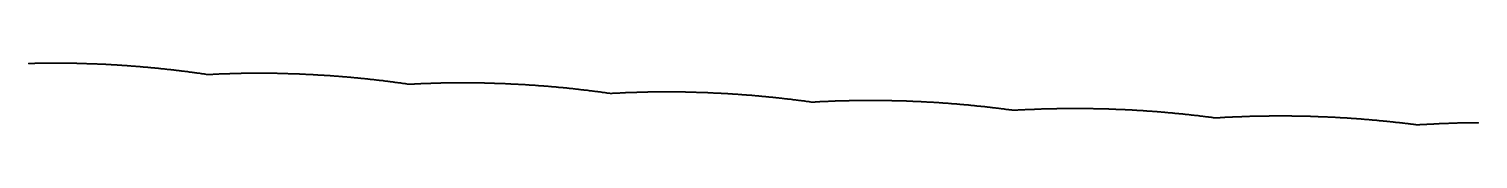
# Model space of a CAD drawing. Header units: metres. Extents: x 0 to 360, y 49 to 117.
# Drawn here: x 236.26 to 247.5, y 66.43 to 66.91 of the extents above; entities that cross this region are included whole.
import ezdxf

# ---------------------------------------------------------------- set-up
doc = ezdxf.new("R2010")
doc.units = ezdxf.units.M

msp = doc.modelspace()

# ---------------------------------------------------------------- linework, layer by layer
for p in [(236.257, 66.909), (236.263, 66.91), (236.269, 66.91), (236.275, 66.91), (236.281, 66.91), (236.287, 66.91), (236.293, 66.91), (236.299, 66.91), (236.305, 66.911), (236.311, 66.911), (236.317, 66.911), (236.323, 66.911), (236.328, 66.911), (236.334, 66.911), (236.34, 66.911), (236.346, 66.911), (236.352, 66.911), (236.358, 66.911), (236.364, 66.912), (236.37, 66.912), (236.376, 66.912), (236.382, 66.912), (236.388, 66.912), (236.394, 66.912), (236.4, 66.912), (236.406, 66.912), (236.411, 66.912), (236.417, 66.912), (236.423, 66.912), (236.429, 66.912), (236.435, 66.912), (236.441, 66.912), (236.447, 66.912), (236.453, 66.912), (236.459, 66.912), (236.465, 66.912), (236.471, 66.912), (236.477, 66.912), (236.483, 66.912), (236.489, 66.912), (236.494, 66.912), (236.5, 66.912), (236.506, 66.912), (236.512, 66.912), (236.518, 66.912), (236.524, 66.912), (236.53, 66.912), (236.536, 66.912), (236.542, 66.912), (236.548, 66.912), (236.554, 66.912), (236.56, 66.912), (236.566, 66.912), (236.572, 66.911), (236.578, 66.911), (236.583, 66.911), (236.589, 66.911), (236.595, 66.911), (236.601, 66.911), (236.607, 66.911), (236.613, 66.911), (236.619, 66.911), (236.625, 66.911), (236.631, 66.91), (236.637, 66.91), (236.643, 66.91), (236.649, 66.91), (236.655, 66.91), (236.661, 66.91), (236.666, 66.91), (236.672, 66.909), (236.678, 66.909), (236.684, 66.909), (236.69, 66.909), (236.696, 66.909), (236.702, 66.909), (236.708, 66.908), (236.714, 66.908), (236.72, 66.908), (236.726, 66.908), (236.732, 66.908), (236.738, 66.907), (236.744, 66.907), (236.75, 66.907), (236.755, 66.907), (236.761, 66.907), (236.767, 66.906), (236.773, 66.906), (236.779, 66.906), (236.785, 66.906), (236.791, 66.905), (236.797, 66.905), (236.803, 66.905), (236.809, 66.905), (236.815, 66.904), (236.821, 66.904), (236.827, 66.904), (236.833, 66.904), (236.839, 66.903), (236.844, 66.903), (236.85, 66.903), (236.856, 66.902), (236.862, 66.902), (236.868, 66.902), (236.874, 66.901), (236.88, 66.901), (236.886, 66.901), (236.892, 66.901), (236.898, 66.9), (236.904, 66.9), (236.91, 66.9), (236.916, 66.899), (236.922, 66.899), (236.928, 66.899), (236.933, 66.898), (236.939, 66.898), (236.945, 66.897), (236.951, 66.897), (236.957, 66.897), (236.963, 66.896), (236.969, 66.896), (236.975, 66.896), (236.981, 66.895), (236.987, 66.895), (236.993, 66.894), (236.999, 66.894), (237.005, 66.894), (237.011, 66.893), (237.017, 66.893), (237.022, 66.892), (237.028, 66.892), (237.034, 66.891), (237.04, 66.891), (237.046, 66.891), (237.052, 66.89), (237.058, 66.89), (237.064, 66.889), (237.07, 66.889), (237.076, 66.888), (237.082, 66.888), (237.088, 66.887), (237.094, 66.887), (237.1, 66.886), (237.106, 66.886), (237.111, 66.885), (237.117, 66.885), (237.123, 66.884), (237.129, 66.884), (237.135, 66.883), (237.141, 66.883), (237.147, 66.882), (237.153, 66.882), (237.159, 66.881), (237.165, 66.881), (237.171, 66.88), (237.177, 66.88), (237.183, 66.879), (237.189, 66.879), (237.195, 66.878), (237.201, 66.878), (237.206, 66.877), (237.212, 66.877), (237.218, 66.876), (237.224, 66.875), (237.23, 66.875), (237.236, 66.874), (237.242, 66.874), (237.248, 66.873), (237.254, 66.872), (237.26, 66.872), (237.266, 66.871), (237.272, 66.871), (237.278, 66.87), (237.284, 66.869), (237.29, 66.869), (237.296, 66.868), (237.301, 66.868), (237.307, 66.867), (237.313, 66.866), (237.319, 66.866), (237.325, 66.865), (237.331, 66.864), (237.337, 66.864), (237.343, 66.863), (237.349, 66.862), (237.355, 66.862), (237.361, 66.861), (237.367, 66.86), (237.373, 66.86), (237.379, 66.859), (237.385, 66.858), (237.391, 66.858), (237.396, 66.857), (237.402, 66.856), (237.408, 66.855), (237.414, 66.855), (237.42, 66.854), (237.426, 66.853), (237.432, 66.853), (237.438, 66.852), (237.444, 66.851), (237.45, 66.85), (237.456, 66.85), (237.462, 66.849), (237.468, 66.848), (237.474, 66.847), (237.48, 66.847), (237.486, 66.846), (237.492, 66.845), (237.497, 66.844), (237.503, 66.843), (237.509, 66.843), (237.515, 66.842), (237.521, 66.841), (237.527, 66.84), (237.533, 66.839), (237.539, 66.839), (237.545, 66.838), (237.551, 66.837), (237.557, 66.836), (237.563, 66.835), (237.569, 66.835), (237.575, 66.834), (237.581, 66.833), (237.587, 66.832), (237.592, 66.831), (237.598, 66.83), (237.604, 66.829), (237.61, 66.829), (237.616, 66.828), (237.622, 66.827), (237.628, 66.826), (237.634, 66.825), (237.64, 66.824), (237.646, 66.824), (237.652, 66.824), (237.658, 66.824), (237.664, 66.825), (237.67, 66.825), (237.676, 66.825), (237.682, 66.825), (237.688, 66.826), (237.693, 66.826), (237.699, 66.826), (237.705, 66.826), (237.711, 66.827), (237.717, 66.827), (237.723, 66.827), (237.729, 66.827), (237.735, 66.828), (237.741, 66.828), (237.747, 66.828), (237.753, 66.828), (237.759, 66.829), (237.765, 66.829), (237.771, 66.829), (237.777, 66.829), (237.783, 66.829), (237.789, 66.83), (237.794, 66.83), (237.8, 66.83), (237.806, 66.83), (237.812, 66.83), (237.818, 66.831), (237.824, 66.831), (237.83, 66.831), (237.836, 66.831), (237.842, 66.831), (237.848, 66.831), (237.854, 66.831), (237.86, 66.832), (237.866, 66.832), (237.872, 66.832), (237.878, 66.832), (237.884, 66.832), (237.89, 66.832), (237.896, 66.832), (237.901, 66.832), (237.907, 66.833), (237.913, 66.833), (237.919, 66.833), (237.925, 66.833), (237.931, 66.833), (237.937, 66.833), (237.943, 66.833), (237.949, 66.833), (237.955, 66.833), (237.961, 66.833), (237.967, 66.833), (237.973, 66.833), (237.979, 66.833), (237.985, 66.834), (237.991, 66.834), (237.997, 66.834), (238.003, 66.834), (238.008, 66.834), (238.014, 66.834), (238.02, 66.834), (238.026, 66.834), (238.032, 66.834), (238.038, 66.834), (238.044, 66.834), (238.05, 66.834), (238.056, 66.834), (238.062, 66.834), (238.068, 66.834), (238.074, 66.834), (238.08, 66.834), (238.086, 66.834), (238.092, 66.834), (238.098, 66.834), (238.104, 66.834), (238.11, 66.833), (238.115, 66.833), (238.121, 66.833), (238.127, 66.833), (238.133, 66.833), (238.139, 66.833), (238.145, 66.833), (238.151, 66.833), (238.157, 66.833), (238.163, 66.833), (238.169, 66.833), (238.175, 66.833), (238.181, 66.833), (238.187, 66.832), (238.193, 66.832), (238.199, 66.832), (238.205, 66.832), (238.211, 66.832), (238.217, 66.832), (238.223, 66.832), (238.228, 66.832), (238.234, 66.831), (238.24, 66.831), (238.246, 66.831), (238.252, 66.831), (238.258, 66.831), (238.264, 66.831), (238.27, 66.83), (238.276, 66.83), (238.282, 66.83), (238.288, 66.83), (238.294, 66.83), (238.3, 66.83), (238.306, 66.829), (238.312, 66.829), (238.318, 66.829), (238.324, 66.829), (238.33, 66.829), (238.336, 66.828), (238.342, 66.828), (238.347, 66.828), (238.353, 66.828), (238.359, 66.827), (238.365, 66.827), (238.371, 66.827), (238.377, 66.827), (238.383, 66.826), (238.389, 66.826), (238.395, 66.826), (238.401, 66.826), (238.407, 66.825), (238.413, 66.825), (238.419, 66.825), (238.425, 66.825), (238.431, 66.824), (238.437, 66.824), (238.443, 66.824), (238.449, 66.823), (238.455, 66.823), (238.46, 66.823), (238.466, 66.822), (238.472, 66.822), (238.478, 66.822), (238.484, 66.821), (238.49, 66.821), (238.496, 66.821), (238.502, 66.82), (238.508, 66.82), (238.514, 66.82), (238.52, 66.819), (238.526, 66.819), (238.532, 66.819), (238.538, 66.818), (238.544, 66.818), (238.55, 66.817), (238.556, 66.817), (238.562, 66.817), (238.568, 66.816), (238.574, 66.816), (238.58, 66.816), (238.585, 66.815), (238.591, 66.815), (238.597, 66.814), (238.603, 66.814), (238.609, 66.813), (238.615, 66.813), (238.621, 66.813), (238.627, 66.812), (238.633, 66.812), (238.639, 66.811), (238.645, 66.811), (238.651, 66.81), (238.657, 66.81), (238.663, 66.809), (238.669, 66.809), (238.675, 66.808), (238.681, 66.808), (238.687, 66.808), (238.693, 66.807), (238.699, 66.807), (238.705, 66.806), (238.71, 66.806), (238.716, 66.805), (238.722, 66.805), (238.728, 66.804), (238.734, 66.803), (238.74, 66.803), (238.746, 66.802), (238.752, 66.802), (238.758, 66.801), (238.764, 66.801), (238.77, 66.8), (238.776, 66.8), (238.782, 66.799), (238.788, 66.799), (238.794, 66.798), (238.8, 66.797), (238.806, 66.797), (238.812, 66.796), (238.818, 66.796), (238.824, 66.795), (238.83, 66.795), (238.835, 66.794), (238.841, 66.793), (238.847, 66.793), (238.853, 66.792), (238.859, 66.792), (238.865, 66.791), (238.871, 66.79), (238.877, 66.79), (238.883, 66.789), (238.889, 66.788), (238.895, 66.788), (238.901, 66.787), (238.907, 66.786), (238.913, 66.786), (238.919, 66.785), (238.925, 66.785), (238.931, 66.784), (238.937, 66.783), (238.943, 66.782), (238.949, 66.782), (238.955, 66.781), (238.961, 66.78), (238.966, 66.78), (238.972, 66.779), (238.978, 66.778), (238.984, 66.778), (238.99, 66.777), (238.996, 66.776), (239.002, 66.776), (239.008, 66.775), (239.014, 66.774), (239.02, 66.773), (239.026, 66.773), (239.032, 66.772), (239.038, 66.771), (239.044, 66.77), (239.05, 66.77), (239.056, 66.769), (239.062, 66.768), (239.068, 66.767), (239.074, 66.767), (239.08, 66.766), (239.086, 66.765), (239.092, 66.764), (239.098, 66.763), (239.103, 66.763), (239.109, 66.762), (239.115, 66.761), (239.121, 66.76), (239.127, 66.759), (239.133, 66.759), (239.139, 66.758), (239.145, 66.757), (239.151, 66.756), (239.157, 66.755), (239.163, 66.754), (239.169, 66.754), (239.175, 66.753), (239.181, 66.752), (239.187, 66.751), (239.193, 66.75), (239.199, 66.749), (239.205, 66.749), (239.211, 66.749), (239.217, 66.749), (239.223, 66.749), (239.229, 66.749), (239.235, 66.75), (239.24, 66.75), (239.246, 66.75), (239.252, 66.751), (239.258, 66.751), (239.264, 66.751), (239.27, 66.751), (239.276, 66.752), (239.282, 66.752), (239.288, 66.752), (239.294, 66.752), (239.3, 66.753), (239.306, 66.753), (239.312, 66.753), (239.318, 66.753), (239.324, 66.754), (239.33, 66.754), (239.336, 66.754), (239.342, 66.754), (239.348, 66.755), (239.354, 66.755), (239.36, 66.755), (239.366, 66.755), (239.372, 66.755), (239.378, 66.756), (239.384, 66.756), (239.389, 66.756), (239.395, 66.756), (239.401, 66.756), (239.407, 66.756), (239.413, 66.757), (239.419, 66.757), (239.425, 66.757), (239.431, 66.757), (239.437, 66.757), (239.443, 66.757), (239.449, 66.757), (239.455, 66.758), (239.461, 66.758), (239.467, 66.758), (239.473, 66.758), (239.479, 66.758), (239.485, 66.758), (239.491, 66.758), (239.497, 66.758), (239.503, 66.758), (239.509, 66.759), (239.515, 66.759), (239.521, 66.759), (239.527, 66.759), (239.533, 66.759), (239.538, 66.759), (239.544, 66.759), (239.55, 66.759), (239.556, 66.759), (239.562, 66.759), (239.568, 66.759), (239.574, 66.759), (239.58, 66.759), (239.586, 66.759), (239.592, 66.759), (239.598, 66.759), (239.604, 66.759), (239.61, 66.759), (239.616, 66.759), (239.622, 66.759), (239.628, 66.759), (239.634, 66.759), (239.64, 66.759), (239.646, 66.759), (239.652, 66.759), (239.658, 66.759), (239.664, 66.759), (239.67, 66.759), (239.676, 66.759), (239.682, 66.759), (239.688, 66.759), (239.694, 66.759), (239.699, 66.759), (239.705, 66.759), (239.711, 66.759), (239.717, 66.759), (239.723, 66.759), (239.729, 66.759), (239.735, 66.759), (239.741, 66.758), (239.747, 66.758), (239.753, 66.758), (239.759, 66.758), (239.765, 66.758), (239.771, 66.758), (239.777, 66.758), (239.783, 66.758), (239.789, 66.758), (239.795, 66.757), (239.801, 66.757), (239.807, 66.757), (239.813, 66.757), (239.819, 66.757), (239.825, 66.757), (239.831, 66.757), (239.837, 66.756), (239.843, 66.756), (239.849, 66.756), (239.855, 66.756), (239.861, 66.756), (239.867, 66.756), (239.872, 66.755), (239.878, 66.755), (239.884, 66.755), (239.89, 66.755), (239.896, 66.755), (239.902, 66.754), (239.908, 66.754), (239.914, 66.754), (239.92, 66.754), (239.926, 66.754), (239.932, 66.753), (239.938, 66.753), (239.944, 66.753), (239.95, 66.753), (239.956, 66.752), (239.962, 66.752), (239.968, 66.752), (239.974, 66.752), (239.98, 66.751), (239.986, 66.751), (239.992, 66.751), (239.998, 66.75), (240.004, 66.75), (240.01, 66.75), (240.016, 66.75), (240.022, 66.749), (240.028, 66.749), (240.034, 66.749), (240.04, 66.748), (240.046, 66.748), (240.051, 66.748), (240.057, 66.747), (240.063, 66.747), (240.069, 66.747), (240.075, 66.746), (240.081, 66.746), (240.087, 66.746), (240.093, 66.745), (240.099, 66.745), (240.105, 66.745), (240.111, 66.744), (240.117, 66.744), (240.123, 66.744), (240.129, 66.743), (240.135, 66.743), (240.141, 66.742), (240.147, 66.742), (240.153, 66.742), (240.159, 66.741), (240.165, 66.741), (240.171, 66.74), (240.177, 66.74), (240.183, 66.74), (240.189, 66.739), (240.195, 66.739), (240.201, 66.738), (240.207, 66.738), (240.213, 66.737), (240.219, 66.737), (240.225, 66.737), (240.231, 66.736), (240.237, 66.736), (240.243, 66.735), (240.248, 66.735), (240.254, 66.734), (240.26, 66.734), (240.266, 66.733), (240.272, 66.733), (240.278, 66.732), (240.284, 66.732), (240.29, 66.731), (240.296, 66.731), (240.302, 66.73), (240.308, 66.73), (240.314, 66.729), (240.32, 66.729), (240.326, 66.728), (240.332, 66.728), (240.338, 66.727), (240.344, 66.727), (240.35, 66.726), (240.356, 66.725), (240.362, 66.725), (240.368, 66.724), (240.374, 66.724), (240.38, 66.723), (240.386, 66.723), (240.392, 66.722), (240.398, 66.722), (240.404, 66.721), (240.41, 66.72), (240.416, 66.72), (240.422, 66.719), (240.428, 66.719), (240.434, 66.718), (240.44, 66.717), (240.446, 66.717), (240.452, 66.716), (240.457, 66.715), (240.463, 66.715), (240.469, 66.714), (240.475, 66.714), (240.481, 66.713), (240.487, 66.712), (240.493, 66.712), (240.499, 66.711), (240.505, 66.71), (240.511, 66.71), (240.517, 66.709), (240.523, 66.708), (240.529, 66.708), (240.535, 66.707), (240.541, 66.706), (240.547, 66.706), (240.553, 66.705), (240.559, 66.704), (240.565, 66.703), (240.571, 66.703), (240.577, 66.702), (240.583, 66.701), (240.589, 66.701), (240.595, 66.7), (240.601, 66.699), (240.607, 66.698), (240.613, 66.698), (240.619, 66.697), (240.625, 66.696), (240.631, 66.695), (240.637, 66.695), (240.643, 66.694), (240.649, 66.693), (240.655, 66.692), (240.661, 66.692), (240.667, 66.691), (240.673, 66.69), (240.679, 66.689), (240.684, 66.688), (240.69, 66.688), (240.696, 66.687), (240.702, 66.686), (240.708, 66.685), (240.714, 66.684), (240.72, 66.684), (240.726, 66.683), (240.732, 66.682), (240.738, 66.681), (240.744, 66.68), (240.75, 66.679), (240.756, 66.678), (240.762, 66.678), (240.768, 66.677), (240.774, 66.677), (240.78, 66.677), (240.786, 66.678), (240.792, 66.678), (240.798, 66.678), (240.804, 66.679), (240.81, 66.679), (240.816, 66.679), (240.822, 66.68), (240.828, 66.68), (240.834, 66.68), (240.84, 66.68), (240.846, 66.681), (240.852, 66.681), (240.858, 66.681), (240.864, 66.682), (240.87, 66.682), (240.876, 66.682), (240.882, 66.682), (240.888, 66.683), (240.894, 66.683), (240.9, 66.683), (240.906, 66.683), (240.912, 66.683), (240.918, 66.684), (240.924, 66.684), (240.93, 66.684), (240.936, 66.684), (240.941, 66.684), (240.947, 66.685), (240.953, 66.685), (240.959, 66.685), (240.965, 66.685), (240.971, 66.685), (240.977, 66.686), (240.983, 66.686), (240.989, 66.686), (240.995, 66.686), (241.001, 66.686), (241.007, 66.686), (241.013, 66.687), (241.019, 66.687), (241.025, 66.687), (241.031, 66.687), (241.037, 66.687), (241.043, 66.687), (241.049, 66.687), (241.055, 66.687), (241.061, 66.688), (241.067, 66.688), (241.073, 66.688), (241.079, 66.688), (241.085, 66.688), (241.091, 66.688), (241.097, 66.688), (241.103, 66.688), (241.109, 66.688), (241.115, 66.688), (241.121, 66.688), (241.127, 66.688), (241.133, 66.689), (241.139, 66.689), (241.145, 66.689), (241.151, 66.689), (241.157, 66.689), (241.163, 66.689), (241.169, 66.689), (241.175, 66.689), (241.181, 66.689), (241.187, 66.689), (241.193, 66.689), (241.199, 66.689), (241.205, 66.689), (241.211, 66.689), (241.217, 66.689), (241.223, 66.689), (241.229, 66.689), (241.235, 66.689), (241.24, 66.689), (241.246, 66.689), (241.252, 66.689), (241.258, 66.689), (241.264, 66.689), (241.27, 66.689), (241.276, 66.689), (241.282, 66.688), (241.288, 66.688), (241.294, 66.688), (241.3, 66.688), (241.306, 66.688), (241.312, 66.688), (241.318, 66.688), (241.324, 66.688), (241.33, 66.688), (241.336, 66.688), (241.342, 66.688), (241.348, 66.688), (241.354, 66.687), (241.36, 66.687), (241.366, 66.687), (241.372, 66.687), (241.378, 66.687), (241.384, 66.687), (241.39, 66.687), (241.396, 66.687), (241.402, 66.686), (241.408, 66.686), (241.414, 66.686), (241.42, 66.686), (241.426, 66.686), (241.432, 66.686), (241.438, 66.685), (241.444, 66.685), (241.45, 66.685), (241.456, 66.685), (241.462, 66.685), (241.468, 66.684), (241.474, 66.684), (241.48, 66.684), (241.486, 66.684), (241.492, 66.684), (241.498, 66.683), (241.504, 66.683), (241.51, 66.683), (241.516, 66.683), (241.522, 66.683), (241.528, 66.682), (241.534, 66.682), (241.54, 66.682), (241.546, 66.682), (241.552, 66.681), (241.558, 66.681), (241.564, 66.681), (241.57, 66.68), (241.576, 66.68), (241.582, 66.68), (241.588, 66.68), (241.594, 66.679), (241.6, 66.679), (241.606, 66.679), (241.612, 66.678), (241.618, 66.678), (241.624, 66.678), (241.63, 66.677), (241.635, 66.677), (241.641, 66.677), (241.647, 66.677), (241.653, 66.676), (241.659, 66.676), (241.665, 66.675), (241.671, 66.675), (241.677, 66.675), (241.683, 66.674), (241.689, 66.674), (241.695, 66.674), (241.701, 66.673), (241.707, 66.673), (241.713, 66.673), (241.719, 66.672), (241.725, 66.672), (241.731, 66.671), (241.737, 66.671), (241.743, 66.671), (241.749, 66.67), (241.755, 66.67), (241.761, 66.669), (241.767, 66.669), (241.773, 66.669), (241.779, 66.668), (241.785, 66.668), (241.791, 66.667), (241.797, 66.667), (241.803, 66.666), (241.809, 66.666), (241.815, 66.665), (241.821, 66.665), (241.827, 66.664), (241.833, 66.664), (241.839, 66.664), (241.845, 66.663), (241.851, 66.663), (241.857, 66.662), (241.863, 66.662), (241.869, 66.661), (241.875, 66.661), (241.881, 66.66), (241.887, 66.66), (241.893, 66.659), (241.899, 66.659), (241.905, 66.658), (241.911, 66.657), (241.917, 66.657), (241.923, 66.656), (241.929, 66.656), (241.935, 66.655), (241.941, 66.655), (241.947, 66.654), (241.953, 66.654), (241.959, 66.653), (241.965, 66.653), (241.971, 66.652), (241.977, 66.651), (241.983, 66.651), (241.989, 66.65), (241.995, 66.65), (242.001, 66.649), (242.007, 66.648), (242.013, 66.648), (242.019, 66.647), (242.025, 66.647), (242.031, 66.646), (242.037, 66.645), (242.043, 66.645), (242.049, 66.644), (242.055, 66.643), (242.061, 66.643), (242.067, 66.642), (242.073, 66.642), (242.079, 66.641), (242.085, 66.64), (242.091, 66.64), (242.097, 66.639), (242.103, 66.638), (242.109, 66.638), (242.115, 66.637), (242.121, 66.636), (242.127, 66.635), (242.133, 66.635), (242.139, 66.634), (242.145, 66.633), (242.151, 66.633), (242.157, 66.632), (242.163, 66.631), (242.169, 66.631), (242.175, 66.63), (242.181, 66.629), (242.187, 66.628), (242.193, 66.628), (242.199, 66.627), (242.205, 66.626), (242.211, 66.625), (242.217, 66.625), (242.223, 66.624), (242.229, 66.623), (242.235, 66.622), (242.241, 66.622), (242.247, 66.621), (242.253, 66.62), (242.259, 66.619), (242.265, 66.618), (242.271, 66.618), (242.277, 66.617), (242.283, 66.616), (242.289, 66.615), (242.295, 66.614), (242.301, 66.614), (242.307, 66.613), (242.313, 66.612), (242.319, 66.611), (242.325, 66.61), (242.33, 66.609), (242.336, 66.609), (242.342, 66.61), (242.348, 66.61), (242.354, 66.61), (242.36, 66.611), (242.366, 66.611), (242.372, 66.611), (242.378, 66.612), (242.384, 66.612), (242.39, 66.612), (242.396, 66.613), (242.402, 66.613), (242.408, 66.613), (242.414, 66.613), (242.42, 66.614), (242.426, 66.614), (242.432, 66.614), (242.438, 66.615), (242.444, 66.615), (242.45, 66.615), (242.456, 66.615), (242.462, 66.616), (242.468, 66.616), (242.474, 66.616), (242.48, 66.616), (242.486, 66.617), (242.492, 66.617), (242.498, 66.617), (242.504, 66.617), (242.51, 66.617), (242.516, 66.618), (242.522, 66.618), (242.528, 66.618), (242.534, 66.618), (242.54, 66.618), (242.546, 66.619), (242.552, 66.619), (242.558, 66.619), (242.564, 66.619), (242.57, 66.619), (242.576, 66.619), (242.582, 66.62), (242.588, 66.62), (242.594, 66.62), (242.6, 66.62), (242.606, 66.62), (242.612, 66.62), (242.618, 66.62), (242.624, 66.621), (242.63, 66.621), (242.636, 66.621), (242.642, 66.621), (242.648, 66.621), (242.654, 66.621), (242.66, 66.621), (242.666, 66.621), (242.672, 66.621), (242.678, 66.621), (242.684, 66.622), (242.69, 66.622), (242.696, 66.622), (242.702, 66.622), (242.708, 66.622), (242.714, 66.622), (242.72, 66.622), (242.726, 66.622), (242.732, 66.622), (242.738, 66.622), (242.744, 66.622), (242.75, 66.622), (242.756, 66.622), (242.762, 66.622), (242.768, 66.622), (242.774, 66.622), (242.78, 66.622), (242.786, 66.622), (242.792, 66.622), (242.798, 66.622), (242.804, 66.622), (242.81, 66.622), (242.816, 66.622), (242.822, 66.622), (242.828, 66.622), (242.834, 66.622), (242.84, 66.622), (242.846, 66.622), (242.852, 66.622), (242.858, 66.622), (242.864, 66.622), (242.87, 66.622), (242.876, 66.622), (242.882, 66.622), (242.888, 66.622), (242.894, 66.622), (242.9, 66.621), (242.906, 66.621), (242.912, 66.621), (242.918, 66.621), (242.924, 66.621), (242.93, 66.621), (242.936, 66.621), (242.942, 66.621), (242.948, 66.621), (242.954, 66.62), (242.96, 66.62), (242.966, 66.62), (242.973, 66.62), (242.979, 66.62), (242.985, 66.62), (242.991, 66.62), (242.997, 66.619), (243.003, 66.619), (243.009, 66.619), (243.015, 66.619), (243.021, 66.619), (243.027, 66.619), (243.033, 66.618), (243.039, 66.618), (243.045, 66.618), (243.051, 66.618), (243.057, 66.618), (243.063, 66.618), (243.069, 66.617), (243.075, 66.617), (243.081, 66.617), (243.087, 66.617), (243.093, 66.616), (243.099, 66.616), (243.105, 66.616), (243.111, 66.616), (243.117, 66.615), (243.123, 66.615), (243.129, 66.615), (243.135, 66.615), (243.141, 66.614), (243.147, 66.614), (243.153, 66.614), (243.159, 66.614), (243.165, 66.613), (243.171, 66.613), (243.177, 66.613), (243.183, 66.612), (243.189, 66.612), (243.195, 66.612), (243.201, 66.612), (243.207, 66.611), (243.213, 66.611), (243.219, 66.611), (243.225, 66.61), (243.231, 66.61), (243.237, 66.61), (243.243, 66.609), (243.249, 66.609), (243.255, 66.609), (243.261, 66.608), (243.267, 66.608), (243.273, 66.608), (243.279, 66.607), (243.285, 66.607), (243.291, 66.606), (243.297, 66.606), (243.303, 66.606), (243.309, 66.605), (243.315, 66.605), (243.321, 66.604), (243.327, 66.604), (243.333, 66.604), (243.339, 66.603), (243.345, 66.603), (243.351, 66.602), (243.357, 66.602), (243.363, 66.602), (243.369, 66.601), (243.375, 66.601), (243.381, 66.6), (243.387, 66.6), (243.393, 66.599), (243.399, 66.599), (243.405, 66.598), (243.411, 66.598), (243.417, 66.597), (243.423, 66.597), (243.429, 66.597), (243.435, 66.596), (243.441, 66.596), (243.447, 66.595), (243.453, 66.595), (243.459, 66.594), (243.465, 66.594), (243.471, 66.593), (243.477, 66.593), (243.483, 66.592), (243.489, 66.592), (243.495, 66.591), (243.501, 66.59), (243.507, 66.59), (243.513, 66.589), (243.519, 66.589), (243.525, 66.588), (243.531, 66.588), (243.537, 66.587), (243.543, 66.587), (243.549, 66.586), (243.555, 66.585), (243.561, 66.585), (243.567, 66.584), (243.573, 66.584), (243.579, 66.583), (243.585, 66.583), (243.591, 66.582), (243.597, 66.581), (243.603, 66.581), (243.609, 66.58), (243.615, 66.579), (243.621, 66.579), (243.627, 66.578), (243.633, 66.578), (243.639, 66.577), (243.646, 66.576), (243.652, 66.576), (243.658, 66.575), (243.664, 66.574), (243.67, 66.574), (243.676, 66.573), (243.682, 66.572), (243.688, 66.572), (243.694, 66.571), (243.7, 66.57), (243.706, 66.57), (243.712, 66.569), (243.718, 66.568), (243.724, 66.568), (243.73, 66.567), (243.736, 66.566), (243.742, 66.565), (243.748, 66.565), (243.754, 66.564), (243.76, 66.563), (243.766, 66.563), (243.772, 66.562), (243.778, 66.561), (243.784, 66.56), (243.79, 66.56), (243.796, 66.559), (243.802, 66.558), (243.808, 66.557), (243.814, 66.557), (243.82, 66.556), (243.826, 66.555), (244.091, 66.555), (244.097, 66.555), (244.103, 66.555), (244.109, 66.555), (244.115, 66.556), (244.121, 66.556), (244.127, 66.556), (244.133, 66.556), (244.139, 66.556), (244.145, 66.557), (244.151, 66.557), (244.157, 66.557), (244.163, 66.557), (244.169, 66.557), (244.175, 66.557), (244.181, 66.557), (244.187, 66.558), (244.193, 66.558), (244.199, 66.558), (244.205, 66.558), (244.211, 66.558), (244.217, 66.558), (244.223, 66.558), (244.229, 66.558), (244.235, 66.559), (244.241, 66.559), (244.247, 66.559), (244.253, 66.559), (244.259, 66.559), (244.265, 66.559), (244.271, 66.559), (244.277, 66.559), (244.283, 66.559), (244.289, 66.559), (244.295, 66.559), (244.301, 66.559), (244.307, 66.56), (244.313, 66.56), (244.32, 66.56), (244.326, 66.56), (244.332, 66.56), (244.338, 66.56), (244.344, 66.56), (244.35, 66.56), (244.356, 66.56), (244.362, 66.56), (244.368, 66.56), (244.374, 66.56), (244.38, 66.56), (244.386, 66.56), (244.392, 66.56), (244.398, 66.56), (244.404, 66.56), (244.41, 66.56), (244.416, 66.56), (244.422, 66.56), (244.428, 66.56), (244.434, 66.56), (244.44, 66.56), (244.446, 66.559), (244.452, 66.559), (244.458, 66.559), (244.464, 66.559), (244.47, 66.559), (244.476, 66.559), (244.482, 66.559), (244.488, 66.559), (244.494, 66.559), (244.5, 66.559), (244.506, 66.559), (244.512, 66.559), (244.518, 66.558), (244.524, 66.558), (244.53, 66.558), (244.536, 66.558), (244.542, 66.558), (244.548, 66.558), (244.554, 66.558), (244.56, 66.558), (244.567, 66.557), (244.573, 66.557), (244.579, 66.557), (244.585, 66.557), (244.591, 66.557), (244.597, 66.557), (244.603, 66.557), (244.609, 66.556), (244.615, 66.556), (244.621, 66.556), (244.627, 66.556), (244.633, 66.556), (244.639, 66.555), (244.645, 66.555), (244.651, 66.555), (244.657, 66.555), (244.663, 66.555), (243.832, 66.554), (243.838, 66.553), (243.844, 66.553), (243.85, 66.552), (243.856, 66.551), (243.862, 66.55), (243.868, 66.549), (243.874, 66.549), (243.88, 66.548), (243.886, 66.547), (243.892, 66.546), (243.898, 66.546), (243.904, 66.546), (243.91, 66.546), (243.916, 66.547), (243.922, 66.547), (243.928, 66.547), (243.934, 66.548), (243.94, 66.548), (243.946, 66.548), (243.952, 66.549), (243.958, 66.549), (243.964, 66.549), (243.97, 66.55), (243.976, 66.55), (243.982, 66.55), (243.988, 66.551), (243.994, 66.551), (244, 66.551), (244.006, 66.551), (244.012, 66.552), (244.018, 66.552), (244.024, 66.552), (244.031, 66.552), (244.037, 66.553), (244.043, 66.553), (244.049, 66.553), (244.055, 66.553), (244.061, 66.554), (244.067, 66.554), (244.073, 66.554), (244.079, 66.554), (244.085, 66.555), (244.669, 66.554), (244.675, 66.554), (244.681, 66.554), (244.687, 66.554), (244.693, 66.553), (244.699, 66.553), (244.705, 66.553), (244.711, 66.553), (244.717, 66.552), (244.723, 66.552), (244.729, 66.552), (244.735, 66.552), (244.741, 66.551), (244.747, 66.551), (244.753, 66.551), (244.759, 66.551), (244.765, 66.55), (244.771, 66.55), (244.777, 66.55), (244.784, 66.549), (244.79, 66.549), (244.796, 66.549), (244.802, 66.548), (244.808, 66.548), (244.814, 66.548), (244.82, 66.547), (244.826, 66.547), (244.832, 66.547), (244.838, 66.546), (244.844, 66.546), (244.85, 66.546), (244.856, 66.545), (244.862, 66.545), (244.868, 66.545), (244.874, 66.544), (244.88, 66.544), (244.886, 66.544), (244.892, 66.543), (244.898, 66.543), (244.904, 66.542), (244.91, 66.542), (244.916, 66.542), (244.922, 66.541), (244.928, 66.541), (244.934, 66.54), (244.94, 66.54), (244.946, 66.539), (244.952, 66.539), (244.958, 66.539), (244.964, 66.538), (244.97, 66.538), (244.977, 66.537), (244.983, 66.537), (244.989, 66.536), (244.995, 66.536), (245.001, 66.535), (245.007, 66.535), (245.013, 66.534), (245.019, 66.534), (245.025, 66.534), (245.031, 66.533), (245.037, 66.533), (245.043, 66.532), (245.049, 66.532), (245.055, 66.531), (245.061, 66.531), (245.067, 66.53), (245.073, 66.529), (245.079, 66.529), (245.085, 66.528), (245.091, 66.528), (245.097, 66.527), (245.103, 66.527), (245.109, 66.526), (245.115, 66.526), (245.121, 66.525), (245.127, 66.525), (245.133, 66.524), (245.139, 66.523), (245.145, 66.523), (245.151, 66.522), (245.158, 66.522), (245.164, 66.521), (245.17, 66.521), (245.176, 66.52), (245.182, 66.519), (245.188, 66.519), (245.194, 66.518), (245.2, 66.518), (245.206, 66.517), (245.212, 66.516), (245.218, 66.516), (245.224, 66.515), (245.23, 66.514), (245.236, 66.514), (245.242, 66.513), (245.248, 66.512), (245.254, 66.512), (245.26, 66.511), (245.266, 66.51), (245.272, 66.51), (245.278, 66.509), (245.284, 66.508), (245.29, 66.508), (245.296, 66.507), (245.302, 66.506), (245.308, 66.506), (245.314, 66.505), (245.32, 66.504), (245.327, 66.504), (245.333, 66.503), (245.339, 66.502), (245.345, 66.501), (245.351, 66.501), (245.357, 66.5), (245.363, 66.499), (245.369, 66.498), (245.375, 66.498), (245.381, 66.497), (245.387, 66.496), (245.393, 66.495), (245.399, 66.495), (245.405, 66.494), (245.411, 66.493), (245.417, 66.492), (245.423, 66.492), (245.429, 66.491), (245.435, 66.49), (245.441, 66.489), (245.447, 66.488), (245.453, 66.488), (245.459, 66.487), (245.465, 66.487), (245.471, 66.487), (245.477, 66.487), (245.483, 66.488), (245.49, 66.488), (245.496, 66.488), (245.502, 66.489), (245.508, 66.489), (245.514, 66.489), (245.52, 66.49), (245.526, 66.49), (245.532, 66.49), (245.538, 66.491), (245.544, 66.491), (245.55, 66.491), (245.556, 66.492), (245.562, 66.492), (245.568, 66.492), (245.574, 66.493), (245.58, 66.493), (245.586, 66.493), (245.592, 66.493), (245.598, 66.494), (245.604, 66.494), (245.61, 66.494), (245.616, 66.494), (245.622, 66.495), (245.628, 66.495), (245.635, 66.495), (245.641, 66.495), (245.647, 66.496), (245.653, 66.496), (245.659, 66.496), (245.665, 66.496), (245.671, 66.497), (245.677, 66.497), (245.683, 66.497), (245.689, 66.497), (245.695, 66.497), (245.701, 66.498), (245.707, 66.498), (245.713, 66.498), (245.719, 66.498), (245.725, 66.498), (245.731, 66.499), (245.737, 66.499), (245.743, 66.499), (245.749, 66.499), (245.755, 66.499), (245.761, 66.499), (245.767, 66.5), (245.773, 66.5), (245.78, 66.5), (245.786, 66.5), (245.792, 66.5), (245.798, 66.5), (245.804, 66.5), (245.81, 66.501), (245.816, 66.501), (245.822, 66.501), (245.828, 66.501), (245.834, 66.501), (245.84, 66.501), (245.846, 66.501), (245.852, 66.501), (245.858, 66.501), (245.864, 66.501), (245.87, 66.501), (245.876, 66.501), (245.882, 66.502), (245.888, 66.502), (245.894, 66.502), (245.9, 66.502), (245.906, 66.502), (245.913, 66.502), (245.919, 66.502), (245.925, 66.502), (245.931, 66.502), (245.937, 66.502), (245.943, 66.502), (245.949, 66.502), (245.955, 66.502), (245.961, 66.502), (245.967, 66.502), (245.973, 66.502), (245.979, 66.502), (245.985, 66.502), (245.991, 66.502), (245.997, 66.502), (246.003, 66.502), (246.009, 66.502), (246.015, 66.502), (246.021, 66.502), (246.027, 66.502), (246.033, 66.502), (246.039, 66.502), (246.046, 66.502), (246.052, 66.502), (246.058, 66.501), (246.064, 66.501), (246.07, 66.501), (246.076, 66.501), (246.082, 66.501), (246.088, 66.501), (246.094, 66.501), (246.1, 66.501), (246.106, 66.501), (246.112, 66.501), (246.118, 66.501), (246.124, 66.5), (246.13, 66.5), (246.136, 66.5), (246.142, 66.5), (246.148, 66.5), (246.154, 66.5), (246.16, 66.5), (246.167, 66.499), (246.173, 66.499), (246.179, 66.499), (246.185, 66.499), (246.191, 66.499), (246.197, 66.499), (246.203, 66.498), (246.209, 66.498), (246.215, 66.498), (246.221, 66.498), (246.227, 66.498), (246.233, 66.498), (246.239, 66.497), (246.245, 66.497), (246.251, 66.497), (246.257, 66.497), (246.263, 66.496), (246.269, 66.496), (246.275, 66.496), (246.281, 66.496), (246.288, 66.496), (246.294, 66.495), (246.3, 66.495), (246.306, 66.495), (246.312, 66.495), (246.318, 66.494), (246.324, 66.494), (246.33, 66.494), (246.336, 66.493), (246.342, 66.493), (246.348, 66.493), (246.354, 66.493), (246.36, 66.492), (246.366, 66.492), (246.372, 66.492), (246.378, 66.491), (246.384, 66.491), (246.39, 66.491), (246.396, 66.49), (246.403, 66.49), (246.409, 66.49), (246.415, 66.489), (246.421, 66.489), (246.427, 66.489), (246.433, 66.488), (246.439, 66.488), (246.445, 66.488), (246.451, 66.487), (246.457, 66.487), (246.463, 66.487), (246.469, 66.486), (246.475, 66.486), (246.481, 66.486), (246.487, 66.485), (246.493, 66.485), (246.499, 66.484), (246.505, 66.484), (246.512, 66.484), (246.518, 66.483), (246.524, 66.483), (246.53, 66.482), (246.536, 66.482), (246.542, 66.481), (246.548, 66.481), (246.554, 66.481), (246.56, 66.48), (246.566, 66.48), (246.572, 66.479), (246.578, 66.479), (246.584, 66.478), (246.59, 66.478), (246.596, 66.477), (246.602, 66.477), (246.608, 66.476), (246.614, 66.476), (246.621, 66.475), (246.627, 66.475), (246.633, 66.474), (246.639, 66.474), (246.645, 66.473), (246.651, 66.473), (246.657, 66.472), (246.663, 66.472), (246.669, 66.471), (246.675, 66.471), (246.681, 66.47), (246.687, 66.47), (246.693, 66.469), (246.699, 66.469), (246.705, 66.468), (246.711, 66.468), (246.717, 66.467), (246.723, 66.467), (246.73, 66.466), (246.736, 66.465), (246.742, 66.465), (246.748, 66.464), (246.754, 66.464), (246.76, 66.463), (246.766, 66.462), (246.772, 66.462), (246.778, 66.461), (246.784, 66.461), (246.79, 66.46), (246.796, 66.459), (246.802, 66.459), (246.808, 66.458), (246.814, 66.458), (246.82, 66.457), (246.826, 66.456), (246.833, 66.456), (246.839, 66.455), (246.845, 66.454), (246.851, 66.454), (246.857, 66.453), (246.863, 66.452), (246.869, 66.452), (246.875, 66.451), (246.881, 66.45), (246.887, 66.45), (246.893, 66.449), (246.899, 66.448), (246.905, 66.448), (246.911, 66.447), (246.917, 66.446), (246.923, 66.445), (246.93, 66.445), (246.936, 66.444), (246.942, 66.443), (246.948, 66.443), (247.214, 66.442), (247.221, 66.442), (247.227, 66.443), (247.233, 66.443), (247.239, 66.443), (247.245, 66.443), (247.251, 66.444), (247.257, 66.444), (247.263, 66.444), (247.269, 66.444), (247.275, 66.445), (247.281, 66.445), (247.287, 66.445), (247.293, 66.445), (247.299, 66.445), (247.305, 66.446), (247.312, 66.446), (247.318, 66.446), (247.324, 66.446), (247.33, 66.446), (247.336, 66.446), (247.342, 66.447), (247.348, 66.447), (247.354, 66.447), (247.36, 66.447), (247.366, 66.447), (247.372, 66.447), (247.378, 66.448), (247.384, 66.448), (247.39, 66.448), (247.397, 66.448), (247.403, 66.448), (247.409, 66.448), (247.415, 66.448), (247.421, 66.448), (247.427, 66.448), (247.433, 66.449), (247.439, 66.449), (247.445, 66.449), (247.451, 66.449), (247.457, 66.449), (247.463, 66.449), (247.469, 66.449), (247.475, 66.449), (247.481, 66.449), (247.488, 66.449), (247.494, 66.449), (247.5, 66.449), (246.954, 66.442), (246.96, 66.441), (246.966, 66.44), (246.972, 66.44), (246.978, 66.439), (246.984, 66.438), (246.99, 66.437), (246.996, 66.437), (247.002, 66.436), (247.008, 66.435), (247.014, 66.434), (247.02, 66.433), (247.027, 66.433), (247.033, 66.432), (247.039, 66.433), (247.045, 66.433), (247.051, 66.434), (247.057, 66.434), (247.063, 66.434), (247.069, 66.435), (247.075, 66.435), (247.081, 66.435), (247.087, 66.436), (247.093, 66.436), (247.099, 66.436), (247.105, 66.437), (247.111, 66.437), (247.117, 66.437), (247.124, 66.438), (247.13, 66.438), (247.136, 66.438), (247.142, 66.439), (247.148, 66.439), (247.154, 66.439), (247.16, 66.44), (247.166, 66.44), (247.172, 66.44), (247.178, 66.441), (247.184, 66.441), (247.19, 66.441), (247.196, 66.441), (247.202, 66.442), (247.208, 66.442)]:
    msp.add_point(p)

doc.saveas('drawing.dxf')
